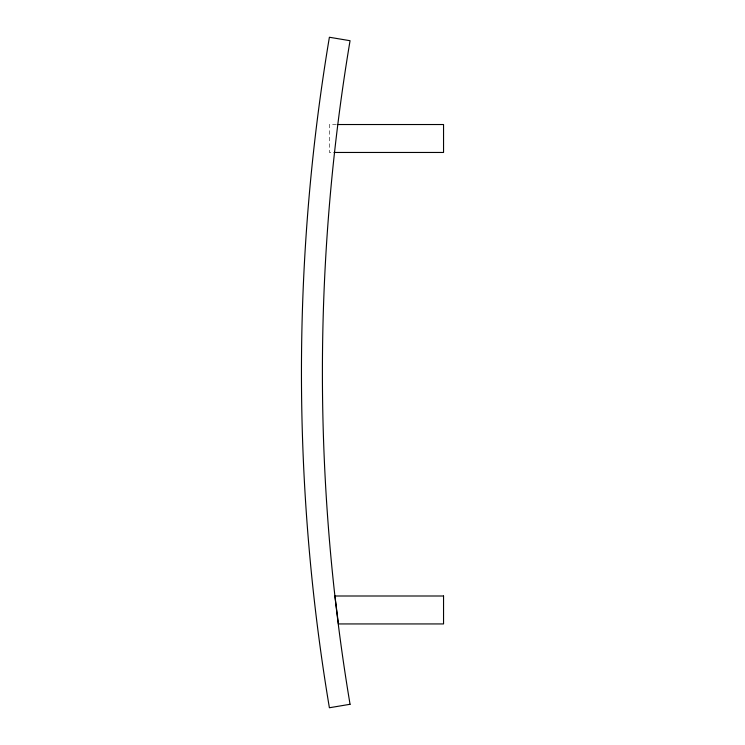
<?xml version="1.0" encoding="UTF-8"?>
<svg xmlns="http://www.w3.org/2000/svg" width="745" height="745" viewBox="0 0 745 745"><rect width="100%" height="100%" fill="white"/><g stroke="black" fill="none" stroke-linecap="round" stroke-linejoin="round"><path stroke-width="0.56" stroke-dasharray="3.73 2.79" d="M336.312 124.527L329.392 124.527L329.392 152.464L332.847 152.464"/><path stroke-width="1.12" d="M337.466 124.527L443.545 124.527L443.545 152.464L334.002 152.464M350.057 704.286L329.392 707.75A2025.469 2025.469 0 0 1 329.392 37.25L350.057 40.714A2004.516 2004.516 0 0 0 350.057 704.286M443.545 596L334.933 596L338.435 623.938L443.545 623.938L443.545 596"/></g></svg>
